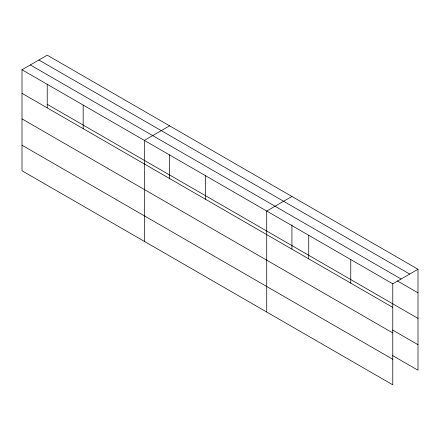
<?xml version="1.0" encoding="UTF-8"?>
<svg xmlns="http://www.w3.org/2000/svg" width="440" height="440" viewBox="0 0 440 440"><rect width="100%" height="100%" fill="white"/><g stroke="black" fill="none" stroke-linecap="round" stroke-linejoin="round"><path stroke-width="0.66" d="M47.223 107.69L47.223 84.145M392.777 332.943L392.777 283.817L22 69.751L22 170.742L392.777 384.813L392.777 332.943L22 118.877M392.552 355.559L418 370.249L418 269.258L47.223 55.187L22 69.751M169.576 125.829L144.359 140.393L144.359 241.384M291.935 196.471L266.712 211.035L266.712 312.026M392.777 283.817L418 269.258M38.896 59.994L409.679 274.06M30.322 64.944L401.104 279.015M397.287 280.874L418 292.837M47.223 104.313L418 318.384M22 93.33L392.777 307.395M392.552 330.011L418 344.702M22 145.2L392.777 359.266M350.757 259.556L350.757 283.135M308.737 235.296L308.737 258.874M291.935 224.757L291.935 248.974M205.535 175.714L205.535 199.293M169.576 154.787L169.576 179.009M83.177 105.072L83.177 128.651"/></g></svg>
